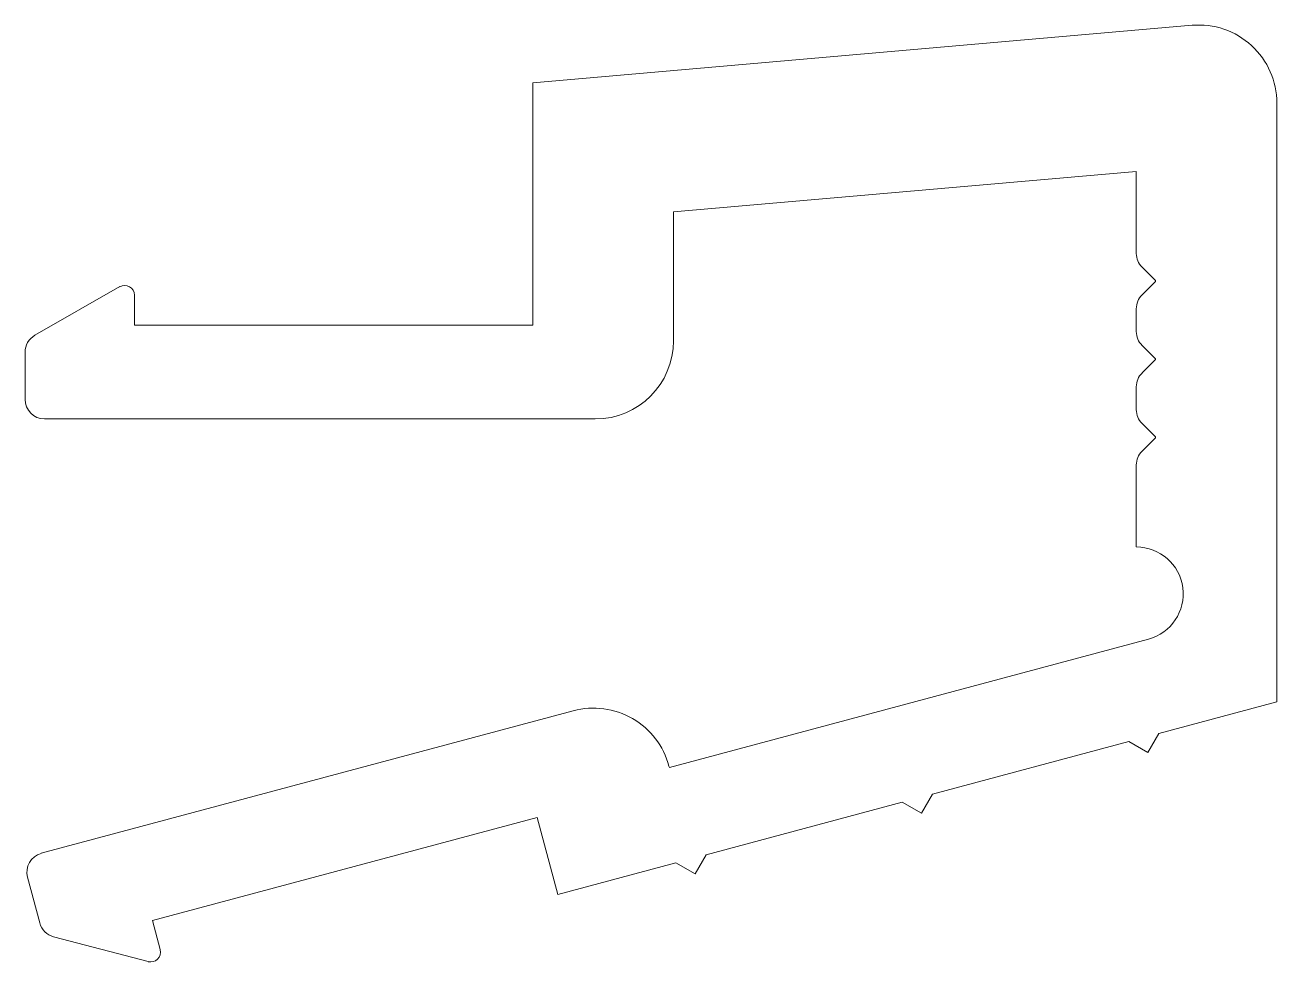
# Model space of a CAD drawing. Header units: inches. Extents: x -4.5 to 11.5, y 3.4 to 15.4.
import ezdxf

# ---------------------------------------------------------------- set-up
doc = ezdxf.new("R2010")
doc.units = ezdxf.units.IN
doc.header["$MEASUREMENT"] = 0

msp = doc.modelspace()

# ---------------------------------------------------------------- linework, layer by layer
at = {"color": 6, "linetype": 'Continuous', "lineweight": 0}
for p, q in [((10.453, 15.424), (2.015, 14.686)), ((2.015, 14.686), (2.015, 11.586)), ((11.54, 6.766), (11.54, 14.428)), ((3.815, 13.036), (9.74, 13.555)), ((9.74, 13.555), (9.74, 12.504)), ((3.815, 11.386), (3.815, 13.036)), ((9.813, 12.327), (9.985, 12.156)), ((-3.272, 12.079), (-4.359, 11.458)), ((9.985, 12.145), (9.813, 11.974)), ((-3.085, 11.586), (-3.085, 11.97)), ((9.74, 11.797), (9.74, 11.504)), ((2.015, 11.586), (-3.085, 11.586)), ((-4.485, 11.24), (-4.485, 10.636)), ((9.813, 11.327), (9.985, 11.156)), ((9.985, 11.145), (9.813, 10.974)), ((9.74, 10.797), (9.74, 10.504)), ((9.74, 10.504), (9.74, 10.797)), ((9.74, 10.797), (9.74, 10.504)), ((9.74, 10.504), (9.74, 10.797)), ((9.74, 10.797), (9.74, 10.504)), ((-4.235, 10.386), (2.815, 10.386)), ((9.813, 10.328), (9.985, 10.156)), ((9.985, 10.145), (9.813, 9.974)), ((9.74, 9.797), (9.74, 9.797)), ((9.74, 9.797), (9.74, 8.747)), ((9.895, 7.567), (3.763, 5.924)), ((10.029, 6.361), (11.54, 6.766)), ((2.533, 6.65), (-4.277, 4.826)), ((7.131, 5.584), (9.642, 6.257)), ((9.642, 6.257), (9.887, 6.116)), ((9.887, 6.116), (10.029, 6.361)), ((3.763, 5.924), (3.758, 5.943)), ((4.233, 4.808), (6.744, 5.481)), ((6.744, 5.481), (6.989, 5.339)), ((6.989, 5.339), (7.131, 5.584)), ((-2.855, 3.964), (2.071, 5.284)), ((2.071, 5.284), (2.335, 4.299)), ((4.092, 4.563), (4.233, 4.808)), ((2.335, 4.299), (3.847, 4.704)), ((3.847, 4.704), (4.092, 4.563)), ((-4.453, 4.52), (-4.297, 3.935)), ((-2.756, 3.593), (-2.855, 3.964)), ((-4.119, 3.758), (-2.908, 3.44))]:
    msp.add_line(p, q, dxfattribs=at)
for centre, radius, start, end in [((10.54, 14.428), 1, 0, 95), ((9.99, 12.504), 0.25, 180, 225), ((-3.21, 11.97), 0.125, 0, 119.7449), ((9.979, 12.151), 0.008, 315, 45), ((9.99, 11.797), 0.25, 135, 180), ((-4.235, 11.24), 0.25, 119.7449, 180), ((2.815, 11.386), 1, 270, 0), ((9.99, 11.504), 0.25, 180, 225), ((9.979, 11.151), 0.008, 315, 45), ((9.99, 10.797), 0.25, 135, 180), ((-4.235, 10.636), 0.25, 180, 270), ((9.99, 10.504), 0.25, 180, 225), ((9.979, 10.151), 0.008, 315, 45), ((9.99, 9.797), 0.25, 135, 180), ((9.74, 8.147), 0.6, 285, 90), ((2.792, 5.684), 1, 15, 105), ((-4.212, 4.584), 0.25, 105, 195), ((-4.055, 4), 0.25, 195, 255.2551), ((-2.876, 3.56), 0.125, 255.2551, 15)]:
    msp.add_arc(centre, radius, start, end, dxfattribs=at)

doc.saveas('drawing.dxf')
